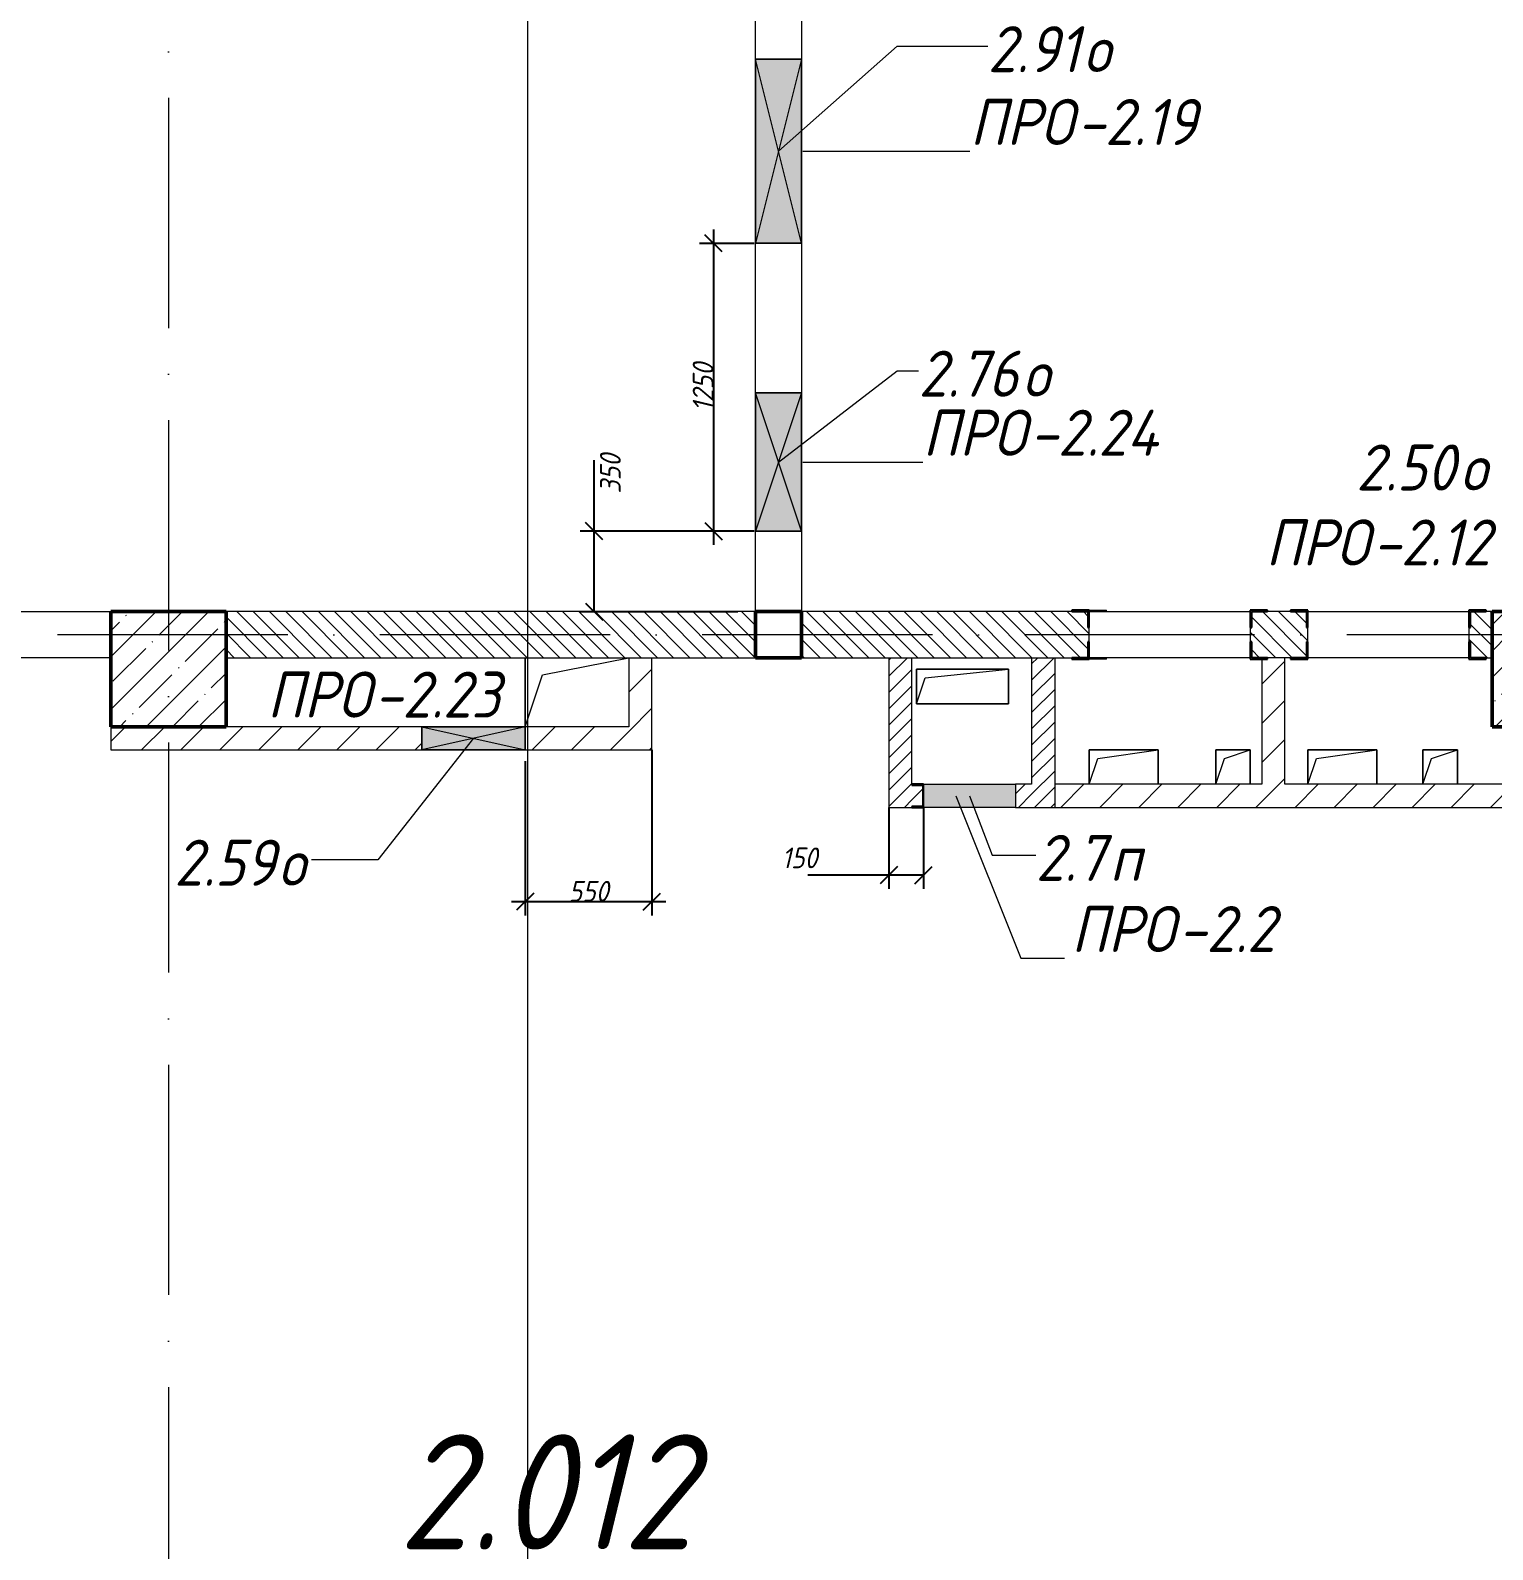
# Model space of a CAD drawing. Header units: millimetres. Extents: x -537608 to 253996, y -217170 to 186033.
# Drawn here: x -164298 to -157945, y 13730 to 20330 of the extents above; entities that cross this region are included whole.
import ezdxf

# ---------------------------------------------------------------- set-up
doc = ezdxf.new("R2010")
doc.units = ezdxf.units.MM
doc.linetypes.add('50_200_ШТРИХ_1Т_ш5_п1_п1_', pattern=[1400, 1000, -200, 0, -200])
for name, color, linetype, lineweight in [('A-____-____-DIMS', 7, 'Continuous', 9), ('A-DETL-GENF-OTLN', 7, 'Continuous', 9), ('A-FLOR-____-OTLN', 7, 'Continuous', 9), ('A-GENM-____-IDEN', 7, 'Continuous', 9), ('A-GENM-____-MCUT', 7, 'Continuous', 25), ('A-GENM-____-OTLN', 7, 'Continuous', 9), ('A-GENM-____-OTLN-1', 7, 'Continuous', 25), ('A-GLAZ-____-IDEN', 7, 'Continuous', 9), ('A-GLAZ-____-OTLN', 7, 'Continuous', 9), ('A-WALL-____-MCUT', 7, 'Continuous', 13), ('A-WALL-____-PATT-1', 7, 'Continuous', 9), ('A-WALL-FNSH-MCUT-1', 7, 'Continuous', 9), ('I-WALL-____-OTLN', 7, 'Continuous', 9), ('S-COLS-____-MCUT', 7, 'Continuous', 50), ('S-COLS-____-OTLN', 7, 'Continuous', 9), ('S-GRID-____-OTLN-1', 7, '50_200_ШТРИХ_1Т_ш5_п1_п1_', 9), ('Марки помещений', 7, 'Continuous', 9)]:
    doc.layers.add(name, color=color, linetype=linetype, lineweight=lineweight)
doc.layers.add('G-____-____-SYMB-1', color=9, linetype='Continuous', lineweight=9, true_color=0x808080)
doc.styles.add('ISOCPEUR_I_11', font='isocpeui.ttf', dxfattribs={"width": 0.9, "height": 200})
doc.styles.add('ISOCPEUR_I_2', font='isocpeui.ttf', dxfattribs={"width": 0.9, "height": 140})
doc.styles.add('ISOCPEUR_I_7', font='isocpeui.ttf', dxfattribs={"width": 0.9, "height": 90})
doc.dimstyles.new('ISO-1_8_0_9К_СРЕДНИЙ_Кладочные_1', dxfattribs={"dimscale": 304.8, "dimtxt": 89.638306, "dimasz": 0.246063, "dimexe": 0.19685, "dimexo": 0, "dimgap": 0, "dimtad": 1, "dimdec": 3, "dimrnd": 0.001, "dimdsep": 46, "dimtxsty": 'ISOCPEUR_I_7', "dimblk1": 'OBLIQUE', "dimblk2": 'OBLIQUE', "dimsah": 1, "dimcen": 0.09, "dimdle": 0.19685, "dimazin": 0, "dimtfac": 1, "dimtdec": 4, "dimtix": 1, "dimtmove": 0, "dimatfit": 3, "dimfxl": 1, "dimtvp": 1, "dimtolj": 1, "dimtzin": 0, "dimarcsym": 2})
doc.dimstyles.new('ISO-1_8_0_9К_СРЕДНИЙ_Кладочные_2', dxfattribs={"dimscale": 304.8, "dimtxt": 89.638306, "dimasz": 0.246063, "dimexe": 0.19685, "dimexo": 0, "dimgap": 0, "dimtad": 1, "dimdec": 3, "dimrnd": 0.001, "dimdsep": 46, "dimtxsty": 'ISOCPEUR_I_7', "dimblk1": 'OBLIQUE', "dimblk2": 'OBLIQUE', "dimsah": 1, "dimcen": 0.09, "dimdle": 0.19685, "dimazin": 0, "dimtfac": 1, "dimtdec": 4, "dimtix": 1, "dimtmove": 1, "dimatfit": 3, "dimfxl": 1, "dimtvp": 1, "dimtolj": 1, "dimtzin": 0, "dimarcsym": 2})
pattern_1 = [(45, (-184647.673, -45376.493), (-35.35534, 35.35534), [])]
pattern_2 = [(45, (-184647.67, -45376.49), (-84.85281, 84.85281), [])]

# ---------------------------------------------------------------- blocks, each defined once
blk = doc.blocks.new('AR_Отверстие прямоугольное _в плите_ - AR_Отверстие прямоугольное _в плите_-30229441-АР1_План отверстий 2 этажа в осях 1-64_Ю-ЯЯ')
at = {"layer": 'A-GENM-____-OTLN'}
for p, q in [((150, 75), (-150, 75)), ((-150, 75), (-150, -75)), ((-112.5, 37.5), (150, 75)), ((150, -75), (150, 75)), ((-150, -75), (-112.5, 37.5))]:
    blk.add_line(p, q, dxfattribs=at)
blk = doc.blocks.new('Фахверк_СКБ_Уголок - 200_3960-28268576-АР1_План отверстий 2 этажа в осях 1-64_Ю-ЯЯ')
at = {"layer": 'A-GENM-____-MCUT'}
for p, q in [((200, 156), (125, 156)), ((125, 156), (125, 81)), ((131, 81), (131, 150)), ((131, 150), (200, 150)), ((200, 150), (200, 156)), ((125, 81), (131, 81)), ((131, 19), (125, 19)), ((125, 19), (125, -56)), ((131, -50), (131, 19)), ((125, -56), (200, -56)), ((200, -50), (131, -50)), ((200, -56), (200, -50))]:
    blk.add_line(p, q, dxfattribs=at)
blk = doc.blocks.new('BSC_Колонна _Прямоугольная - 500х500-V12-АР1_План отверстий 2 этажа в осях 1-64_Ю-ЯЯ')
at = {"layer": 'S-COLS-____-OTLN'}
h = blk.add_hatch(dxfattribs=at)
h.set_pattern_fill('FP_21', color=256, style=0, pattern_type=2)
h.set_pattern_definition([(45, (-26950, -62931.04), (-114.04925, 114.04925), []), (45, (-26835.95, -62931.04), (-114.04925, 114.04925), [201.613, -40.323, 3.353, -36.97])])
h.paths.add_polyline_path([(-250, -250), (250, -250), (250, 250), (-250, 250)], flags=0)
at = {"layer": 'S-COLS-____-MCUT'}
for p, q in [((250, 250), (-250, 250)), ((-250, 250), (-250, -250)), ((250, -250), (250, 250)), ((-250, -250), (250, -250))]:
    blk.add_line(p, q, dxfattribs=at)
blk = doc.blocks.new('BSC_Колонна _Прямоугольная - 500х500-V50-АР1_План отверстий 2 этажа в осях 1-64_Ю-ЯЯ')
at = {"layer": 'S-COLS-____-OTLN'}
h = blk.add_hatch(dxfattribs=at)
h.set_pattern_fill('FP_60', color=256, style=0, pattern_type=2)
h.set_pattern_definition([(45, (-20950, -62931.04), (-114.04925, 114.04925), []), (45, (-20835.95, -62931.04), (-114.04925, 114.04925), [201.613, -40.323, 3.353, -36.97])])
h.paths.add_polyline_path([(-250, -250), (250, -250), (250, 250), (-250, 250)], flags=0)
at = {"layer": 'S-COLS-____-MCUT'}
for p, q in [((250, 250), (-250, 250)), ((-250, 250), (-250, -250)), ((250, -250), (250, 250)), ((-250, -250), (250, -250))]:
    blk.add_line(p, q, dxfattribs=at)
blk = doc.blocks.new('154_Стойка_СКБ_Уголок - СМ-2180_200-28268025-АР1_План отверстий 2 этажа в осях 1-64_Ю-ЯЯ')
at = {"layer": 'A-GENM-____-MCUT'}
for p, q in [((125, 156), (125, 81)), ((200, 156), (125, 156)), ((131, 81), (131, 150)), ((131, 150), (200, 150)), ((200, 150), (200, 156)), ((125, 81), (131, 81)), ((131, 19), (125, 19)), ((125, 19), (125, -56)), ((131, -50), (131, 19)), ((125, -56), (200, -56)), ((200, -50), (131, -50)), ((200, -56), (200, -50))]:
    blk.add_line(p, q, dxfattribs=at)
blk = doc.blocks.new('Фахверк_СКБ_Уголок - 200_3960_зеркало-28268689-АР1_План отверстий 2 этажа в осях 1-64_Ю-ЯЯ')
at = {"layer": 'A-GENM-____-MCUT'}
for p, q in [((200, 156), (125, 156)), ((125, 156), (125, 81)), ((131, 81), (131, 150)), ((131, 150), (200, 150)), ((200, 150), (200, 156)), ((125, 81), (131, 81)), ((131, 19), (125, 19)), ((125, 19), (125, -56)), ((131, -50), (131, 19)), ((125, -56), (200, -56)), ((200, -50), (131, -50)), ((200, -56), (200, -50))]:
    blk.add_line(p, q, dxfattribs=at)
blk = doc.blocks.new('Стойка_Влож_Уголок_Опорный - Уголок-28213941-АР1_План отверстий 2 этажа в осях 1-64_Ю-ЯЯ')
at = {"layer": 'A-GENM-____-OTLN'}
for p, q in [((-212, -6), (-212, 0)), ((0, 0), (0, -6)), ((-212, -75), (-212, -6)), ((-212, -6), (-206, -6)), ((-6, -6), (0, -6)), ((0, -6), (0, -75)), ((-212, -75), (-206, -75)), ((-6, -75), (0, -75))]:
    blk.add_line(p, q, dxfattribs=at)
blk = doc.blocks.new('AR_Отверстие Ниша - Лючок-32403922-АР1_План отверстий 2 этажа в осях 1-64_Ю-ЯЯ')
at = {"layer": 'A-GLAZ-____-OTLN'}
blk.add_hatch(color=256, dxfattribs=at).paths.add_polyline_path([(-200, 50), (-200, -50), (200, -50), (200, 50)], flags=0)
for p, q in [((-200, 50), (200, 50)), ((-200, -50), (-200, 50)), ((200, -50), (-200, -50))]:
    blk.add_line(p, q, dxfattribs=at)
blk = doc.blocks.new('154_Фахверк_СКБ_Швеллер - Тип_100_3960_зеркало-29769493-АР1_План отверстий 2 этажа в осях 1-64_Ю-ЯЯ')
at = {"layer": 'A-GENM-____-MCUT'}
for p, q in [((175, 50), (125, 50)), ((125, 50), (125, -50)), ((128, 47), (175, 47)), ((128, -47), (128, 47)), ((175, 47), (175, 50)), ((125, -50), (175, -50)), ((175, -47), (128, -47)), ((175, -50), (175, -47))]:
    blk.add_line(p, q, dxfattribs=at)
blk = doc.blocks.new('AR_Отверстие прямоугольное _в плите_ - AR_Отверстие прямоугольное _в плите_-30423627-АР1_План отверстий 2 этажа в осях 1-64_Ю-ЯЯ')
at = {"layer": 'A-GENM-____-OTLN'}
for p, q in [((75, 75), (-75, 75)), ((-75, 75), (-75, -75)), ((-37.5, 37.5), (75, 75)), ((75, -75), (75, 75)), ((-75, -75), (-37.5, 37.5))]:
    blk.add_line(p, q, dxfattribs=at)
blk = doc.blocks.new('AR_Отверстие прямоугольное _в плите_ - AR_Отверстие прямоугольное _в плите_-V155-АР1_План отверстий 2 этажа в осях 1-64_Ю-ЯЯ')
at = {"layer": 'A-GENM-____-OTLN'}
for p, q in [((200, 75), (-200, 75)), ((-200, 75), (-200, -75)), ((-162.5, 37.5), (200, 75)), ((200, -75), (200, 75)), ((-200, -75), (-162.5, 37.5)), ((-200, -75), (200, -75))]:
    blk.add_line(p, q, dxfattribs=at)
blk = doc.blocks.new('AR_Отверстие прямоугольное _в плите_ - AR_Отверстие прямоугольное _в плите_-V196-АР1_План отверстий 2 этажа в осях 1-64_Ю-ЯЯ')
at = {"layer": 'A-GENM-____-OTLN'}
for p, q in [((-225, 150), (-225, -150)), ((-150, 75), (225, 150)), ((-225, -150), (-150, 75))]:
    blk.add_line(p, q, dxfattribs=at)
blk = doc.blocks.new('BSC_Колонна _Прямоугольная1 - 200х200 _металл_-35201446-АР1_План отверстий 2 этажа в осях 1-64_Ю-ЯЯ')
at = {"layer": 'S-COLS-____-MCUT'}
for p, q in [((100, 100), (-100, 100)), ((-100, 100), (-100, -100)), ((100, -100), (100, 100)), ((-100, -100), (100, -100))]:
    blk.add_line(p, q, dxfattribs=at)
blk = doc.blocks.new('AR_Отверстие прямоугольное _в стене_ - AR_Отверстие прямоугольное _в стене__ЭОМ-36813478-АР1_План отверстий 2 этажа в осях 1-64_Ю-ЯЯ')
at = {"layer": 'A-GLAZ-____-OTLN'}
blk.add_hatch(color=256, dxfattribs=at).paths.add_polyline_path([(300, 100), (-300, 100), (-300, -100), (300, -100)], flags=0)
at = {"layer": 'A-DETL-GENF-OTLN'}
for p, q in [((-300, -100), (-300, 100)), ((-300, 100), (300, 100)), ((300, 100), (-300, -100)), ((-300, 100), (300, -100)), ((300, 100), (-300, 100)), ((-300, 100), (-300, -100)), ((300, 100), (300, -100)), ((300, -100), (300, 100)), ((300, -100), (-300, -100)), ((-300, -100), (300, -100))]:
    blk.add_line(p, q, dxfattribs=at)
blk = doc.blocks.new('AR_Отверстие прямоугольное _в стене_ - AR_Отверстие прямоугольное _в стене__ОВ-36815002-АР1_План отверстий 2 этажа в осях 1-64_Ю-ЯЯ')
at = {"layer": 'A-GLAZ-____-OTLN'}
blk.add_hatch(color=256, dxfattribs=at).paths.add_polyline_path([(225, -50), (225, 50), (-225, 50), (-225, -50)], flags=0)
at = {"layer": 'A-DETL-GENF-OTLN'}
for p, q in [((-225, -50), (-225, 50)), ((-225, 50), (225, 50)), ((225, 50), (-225, -50)), ((-225, 50), (225, -50)), ((225, 50), (-225, 50)), ((-225, 50), (-225, -50)), ((225, 50), (225, -50)), ((225, -50), (225, 50)), ((225, -50), (-225, -50)), ((-225, -50), (225, -50))]:
    blk.add_line(p, q, dxfattribs=at)
blk = doc.blocks.new('AR_Отверстие прямоугольное _в стене_ - AR_Отверстие прямоугольное _в стене__ОВ-36799175-АР1_План отверстий 2 этажа в осях 1-64_Ю-ЯЯ')
at = {"layer": 'A-GLAZ-____-OTLN'}
blk.add_hatch(color=256, dxfattribs=at).paths.add_polyline_path([(-400, 100), (-400, -100), (400, -100), (400, 100), (80.2, 100)], flags=0)
at = {"layer": 'A-DETL-GENF-OTLN'}
for p, q in [((-400, -100), (-400, 100)), ((-400, 100), (400, 100)), ((400, 100), (-400, -100)), ((-400, 100), (400, -100)), ((400, 100), (-400, 100)), ((-400, 100), (-400, -100)), ((400, 100), (400, -100)), ((400, -100), (400, 100)), ((400, -100), (-400, -100)), ((-400, -100), (400, -100))]:
    blk.add_line(p, q, dxfattribs=at)
blk = doc.blocks.new('_Oblique')
at = {"color": 0, "linetype": 'ByBlock', "lineweight": -2}
blk.add_line((-0.5, -0.5), (0.5, 0.5), dxfattribs=at)
blk = doc.blocks.new('*D2301')
at = {"layer": 'A-____-____-DIMS', "color": 0, "lineweight": -2, "transparency": 16777216}
for p, q in [((-160567.7, 16954.5), (-160567.7, 16600.1)), ((-160417.7, 16951.5), (-160417.7, 16600.1)), ((-160567.7, 16660.1), (-160919.6, 16660.1)), ((-160417.7, 16660.1), (-160627.7, 16660.1))]:
    blk.add_line(p, q, dxfattribs=at)
at = {"layer": 'Defpoints', "color": 0, "transparency": 16777216}
for p in [(-160567.7, 16954.5), (-160417.7, 16951.5), (-160417.7, 16660.1)]:
    blk.add_point(p, dxfattribs=at)
at = {"layer": 'A-____-____-DIMS', "color": 0, "lineweight": -2, "transparency": 16777216, "xscale": 75, "yscale": 75, "zscale": 75, "rotation": 180}
blk.add_blockref('_Oblique', (-160567.7, 16660.1), dxfattribs=at)
at = {"layer": 'A-____-____-DIMS', "color": 0, "lineweight": -2, "transparency": 16777216, "xscale": 75, "yscale": 75, "zscale": 75}
blk.add_blockref('_Oblique', (-160417.7, 16660.1), dxfattribs=at)
at = {"layer": 'A-____-____-DIMS', "color": 0, "transparency": 16777216, "insert": (-161033.6, 16780.1), "char_height": 90, "width": 368.207, "attachment_point": 1, "line_spacing_factor": 1.149209, "style": 'ISOCPEUR_I_7'}
blk.add_mtext('\\A1;150', dxfattribs=at)
blk = doc.blocks.new('*D2287')
at = {"layer": 'A-____-____-DIMS', "color": 0, "lineweight": -2, "transparency": 16777216}
for p, q in [((-161153.7, 19404.5), (-161390.1, 19404.5)), ((-161330.1, 19464.5), (-161330.1, 18094.5)), ((-161153.7, 18154.5), (-161390.1, 18154.5))]:
    blk.add_line(p, q, dxfattribs=at)
at = {"layer": 'Defpoints', "color": 0, "transparency": 16777216}
for p in [(-161153.7, 19404.5), (-161330.1, 18154.5), (-161153.7, 18154.5)]:
    blk.add_point(p, dxfattribs=at)
at = {"layer": 'A-____-____-DIMS', "color": 0, "lineweight": -2, "transparency": 16777216, "xscale": 75, "yscale": 75, "zscale": 75}
for p, rotation in [((-161330.1, 19404.5), 90), ((-161330.1, 18154.5), 270)]:
    blk.add_blockref('_Oblique', p, dxfattribs=dict(at, rotation=rotation))
at = {"layer": 'A-____-____-DIMS', "color": 0, "transparency": 16777216, "insert": (-161375.1, 18779.5), "char_height": 90, "width": 504.733, "attachment_point": 5, "rotation": 90, "style": 'ISOCPEUR_I_7'}
blk.add_mtext('\\A1;1250', dxfattribs=at)
blk = doc.blocks.new('*D2288')
at = {"layer": 'A-____-____-DIMS', "color": 0, "lineweight": -2, "transparency": 16777216}
for p, q in [((-161848.8, 18154.5), (-161848.8, 18462.5)), ((-161848.8, 17804.5), (-161848.8, 18214.5)), ((-161153.7, 18154.5), (-161908.8, 18154.5)), ((-161224, 17804.5), (-161908.8, 17804.5))]:
    blk.add_line(p, q, dxfattribs=at)
at = {"layer": 'Defpoints', "color": 0, "transparency": 16777216}
for p in [(-161153.7, 18154.5), (-161848.8, 17804.5), (-161224, 17804.5)]:
    blk.add_point(p, dxfattribs=at)
at = {"layer": 'A-____-____-DIMS', "color": 0, "lineweight": -2, "transparency": 16777216, "xscale": 75, "yscale": 75, "zscale": 75}
for p, rotation in [((-161848.8, 18154.5), 90), ((-161848.8, 17804.5), 270)]:
    blk.add_blockref('_Oblique', p, dxfattribs=dict(at, rotation=rotation))
at = {"layer": 'A-____-____-DIMS', "color": 0, "transparency": 16777216, "insert": (-161822.8, 18317.7), "char_height": 90, "width": 409.578, "attachment_point": 1, "rotation": 90, "line_spacing_factor": 1.149209, "style": 'ISOCPEUR_I_7'}
blk.add_mtext('\\A1;350', dxfattribs=at)
blk = doc.blocks.new('*D2363')
at = {"layer": 'A-____-____-DIMS', "color": 0, "lineweight": -2, "transparency": 16777216}
for p, q in [((-161597.7, 17204.5), (-161597.7, 16484.9)), ((-162147.7, 17154.5), (-162147.7, 16484.9)), ((-162207.7, 16544.9), (-161537.7, 16544.9))]:
    blk.add_line(p, q, dxfattribs=at)
at = {"layer": 'Defpoints', "color": 0, "transparency": 16777216}
for p in [(-161597.7, 17204.5), (-162147.7, 17154.5), (-161597.7, 16544.9)]:
    blk.add_point(p, dxfattribs=at)
at = {"layer": 'A-____-____-DIMS', "color": 0, "lineweight": -2, "transparency": 16777216, "xscale": 75, "yscale": 75, "zscale": 75, "rotation": 180}
blk.add_blockref('_Oblique', (-162147.7, 16544.9), dxfattribs=at)
at = {"layer": 'A-____-____-DIMS', "color": 0, "lineweight": -2, "transparency": 16777216, "xscale": 75, "yscale": 75, "zscale": 75}
blk.add_blockref('_Oblique', (-161597.7, 16544.9), dxfattribs=at)
at = {"layer": 'A-____-____-DIMS', "color": 0, "transparency": 16777216, "insert": (-161872.7, 16589.9), "char_height": 90, "width": 409.578, "attachment_point": 5, "style": 'ISOCPEUR_I_7'}
blk.add_mtext('\\A1;550', dxfattribs=at)

msp = doc.modelspace()

# ---------------------------------------------------------------- hatches: boundary and pattern name
at = {"layer": 'A-WALL-____-PATT-1'}
h = msp.add_hatch(dxfattribs=at)
h.set_pattern_fill('FP_6', color=256, style=0, pattern_type=2)
h.set_pattern_definition([(135, (-184647.673, -45376.493), (-35.35534, -35.35534), [])])
h.paths.add_polyline_path([(-158041.6725, 17604.5485), (-157947.6725, 17604.5485), (-157947.6725, 17804.5485), (-158041.6725, 17804.5485), (-158041.6725, 17735.5485), (-158047.6725, 17735.5485), (-158047.6725, 17673.5485), (-158041.6725, 17673.5485)], flags=0)
h.paths.add_polyline_path([(-160947.6725, 17604.5485), (-159703.6725, 17604.5485), (-159703.6725, 17673.5485), (-159697.6725, 17673.5485), (-159697.6725, 17735.5485), (-159703.6725, 17735.5485), (-159703.6725, 17804.5485), (-160947.6725, 17804.5485), (-160947.6725, 17630.9374)], flags=0)
h.paths.add_polyline_path([(-161147.6725, 17604.5485), (-161147.6725, 17804.5485), (-163447.6725, 17804.5485), (-163447.6725, 17604.5485), (-161685.345, 17604.5485)], flags=0)
h.paths.add_polyline_path([(-158947.6725, 17604.5485), (-158753.6725, 17604.5485), (-158753.6725, 17673.5485), (-158747.6725, 17673.5485), (-158747.6725, 17735.5485), (-158753.6725, 17735.5485), (-158753.6725, 17804.5485), (-158991.6725, 17804.5485), (-158991.6725, 17735.5485), (-158997.6725, 17735.5485), (-158997.6725, 17673.5485), (-158991.6725, 17673.5485), (-158991.6725, 17604.5485)], flags=0)
h = msp.add_hatch(dxfattribs=at)
h.set_pattern_fill('FP_4', color=256, style=0, pattern_type=2)
h.set_pattern_definition(pattern_2)
h.paths.add_polyline_path([(-161685.345, 17204.5485), (-161597.6725, 17204.5485), (-161597.6725, 17604.5485), (-161697.6725, 17604.5485), (-161697.6725, 17204.5485)], flags=0)
h = msp.add_hatch(dxfattribs=at)
h.set_pattern_fill('FP_5', color=256, style=0, pattern_type=2)
h.set_pattern_definition(pattern_1)
h.paths.add_polyline_path([(-160467.6725, 16954.5485), (-160467.6725, 17604.5485), (-160567.6725, 17604.5485), (-160567.6725, 16954.5485)], flags=0)
h = msp.add_hatch(dxfattribs=at)
h.set_pattern_fill('FP_5', color=256, style=0, pattern_type=2)
h.set_pattern_definition(pattern_1)
h.paths.add_polyline_path([(-159917.8443, 16954.5485), (-159847.6725, 16954.5485), (-159847.6725, 17604.5485), (-159947.6725, 17604.5485), (-159947.6725, 16954.5485)], flags=0)
h = msp.add_hatch(dxfattribs=at)
h.set_pattern_fill('FP_4', color=256, style=0, pattern_type=2)
h.set_pattern_definition(pattern_2)
h.paths.add_polyline_path([(-158922.6725, 17054.5485), (-158847.6725, 17054.5485), (-158847.6725, 17604.5485), (-158922.6725, 17604.5485), (-158922.6725, 17598.5485), (-158947.6725, 17598.5485), (-158947.6725, 17054.5485)], flags=0)
h = msp.add_hatch(dxfattribs=at)
h.set_pattern_fill('FP_4', color=256, style=0, pattern_type=2)
h.set_pattern_definition(pattern_2)
h.paths.add_polyline_path([(-161697.6725, 17204.5485), (-161697.6725, 17304.5485), (-162147.6725, 17304.5485), (-162147.6725, 17204.5485)], flags=0)
h.paths.add_polyline_path([(-162597.6725, 17204.5485), (-162597.6725, 17304.5485), (-163947.6725, 17304.5485), (-163947.6725, 17204.5485), (-163447.6725, 17204.5485)], flags=0)
h = msp.add_hatch(dxfattribs=at)
h.set_pattern_fill('FP_5', color=256, style=0, pattern_type=2)
h.set_pattern_definition(pattern_1)
h.paths.add_polyline_path([(-159947.6725, 16954.5485), (-159947.6725, 17054.5485), (-160017.6725, 17054.5485), (-160017.6725, 16954.5485)], flags=0)
h.paths.add_polyline_path([(-160467.6725, 16957.5485), (-160420.6725, 16957.5485), (-160420.6725, 17051.5485), (-160467.6725, 17051.5485), (-160467.6725, 17004.5485)], flags=0)
h = msp.add_hatch(dxfattribs=at)
h.set_pattern_fill('FP_4', color=256, style=0, pattern_type=2)
h.set_pattern_definition(pattern_2)
h.paths.add_polyline_path([(-157797.6725, 16954.5485), (-157797.6725, 17054.5485), (-159847.6725, 17054.5485), (-159847.6725, 16954.5485), (-158150.3436, 16954.5485)], flags=0)

# ---------------------------------------------------------------- linework, layer by layer
at = {"layer": 'A-FLOR-____-OTLN'}
for p, q in [((-162147.6725, 17304.5485), (-162147.6725, 17604.5485)), ((-160447.6725, 17554.5485), (-160047.6725, 17554.5485)), ((-160447.6725, 17404.5485), (-160447.6725, 17554.5485)), ((-160047.6725, 17554.5485), (-160047.6725, 17404.5485)), ((-160047.6725, 17404.5485), (-160447.6725, 17404.5485)), ((-159697.6725, 17204.5485), (-159397.6725, 17204.5485)), ((-159697.6725, 17054.5485), (-159697.6725, 17204.5485)), ((-159397.6725, 17204.5485), (-159397.6725, 17054.5485)), ((-159147.6725, 17204.5485), (-158997.6725, 17204.5485)), ((-159147.6725, 17054.5485), (-159147.6725, 17204.5485)), ((-158997.6725, 17204.5485), (-158997.6725, 17054.5485)), ((-158747.6725, 17204.5485), (-158447.6725, 17204.5485)), ((-158747.6725, 17054.5485), (-158747.6725, 17204.5485)), ((-158447.6725, 17204.5485), (-158447.6725, 17054.5485)), ((-158247.6725, 17204.5485), (-158097.6725, 17204.5485)), ((-158247.6725, 17054.5485), (-158247.6725, 17204.5485)), ((-158097.6725, 17204.5485), (-158097.6725, 17054.5485))]:
    msp.add_line(p, q, dxfattribs=at)
at = {"layer": 'A-GENM-____-IDEN'}
for p, q in [((-160941.6725, 19804.5485), (-160215.8956, 19804.5485)), ((-160941.6725, 18454.5485), (-160421.014, 18454.5485)), ((-160276.6797, 17004.5485), (-159994.3014, 16298.7722)), ((-159994.3014, 16298.7722), (-159805.039, 16298.7722))]:
    msp.add_line(p, q, dxfattribs=at)
at = {"layer": 'A-GLAZ-____-IDEN'}
for p, q in [((-161047.6725, 19804.5485), (-160532.2066, 20260.3573)), ((-160532.2066, 20260.3573), (-160138.389, 20260.3573)), ((-161047.6725, 18454.5485), (-160532.2066, 18850.7285)), ((-160532.2066, 18850.7285), (-160439.014, 18850.7285)), ((-162372.6725, 17254.5485), (-162788.2822, 16726.4449)), ((-160217.6725, 17004.5485), (-160119.3014, 16747.4486)), ((-162788.2822, 16726.4449), (-163077.0414, 16726.4449)), ((-160119.3014, 16747.4486), (-159930.039, 16747.4486))]:
    msp.add_line(p, q, dxfattribs=at)
at = {"layer": 'A-WALL-____-MCUT'}
for p, q in [((-161147.6725, 17804.5485), (-163447.6725, 17804.5485)), ((-159772.6725, 17804.5485), (-160947.6725, 17804.5485)), ((-158822.6725, 17804.5485), (-158922.6725, 17804.5485)), ((-157947.6725, 17804.5485), (-157972.6725, 17804.5485)), ((-159697.6725, 17673.5485), (-159697.6725, 17735.5485)), ((-158997.6725, 17735.5485), (-158997.6725, 17673.5485)), ((-158747.6725, 17673.5485), (-158747.6725, 17735.5485)), ((-158047.6725, 17735.5485), (-158047.6725, 17673.5485)), ((-163447.6725, 17604.5485), (-161147.6725, 17604.5485)), ((-160947.6725, 17604.5485), (-159772.6725, 17604.5485)), ((-158822.6725, 17604.5485), (-158922.6725, 17604.5485)), ((-157972.6725, 17604.5485), (-157947.6725, 17604.5485))]:
    msp.add_line(p, q, dxfattribs=at)
at = {"layer": 'A-WALL-FNSH-MCUT-1'}
for p, q in [((-161697.6725, 17604.5485), (-161697.6725, 17304.5485)), ((-161597.6725, 17204.5485), (-161597.6725, 17604.5485)), ((-160567.6725, 17604.5485), (-160567.6725, 16954.5485)), ((-160467.6725, 17054.5485), (-160467.6725, 17604.5485)), ((-159947.6725, 17604.5485), (-159947.6725, 17054.5485)), ((-159847.6725, 17604.5485), (-159847.6725, 16954.5485)), ((-158947.6725, 17598.5485), (-158947.6725, 17054.5485)), ((-158847.6725, 17054.5485), (-158847.6725, 17604.5485)), ((-163947.6725, 17304.5485), (-163947.6725, 17204.5485)), ((-162597.6725, 17304.5485), (-163447.6725, 17304.5485)), ((-161697.6725, 17304.5485), (-162147.6725, 17304.5485)), ((-163947.6725, 17204.5485), (-162597.6725, 17204.5485)), ((-162147.6725, 17204.5485), (-161597.6725, 17204.5485)), ((-159947.6725, 17054.5485), (-160017.6725, 17054.5485)), ((-158947.6725, 17054.5485), (-159847.6725, 17054.5485)), ((-157797.6725, 17054.5485), (-158847.6725, 17054.5485)), ((-160567.6725, 16954.5485), (-160467.6725, 16954.5485)), ((-160017.6725, 16954.5485), (-157797.6725, 16954.5485))]:
    msp.add_line(p, q, dxfattribs=at)
at = {"layer": 'G-____-____-SYMB-1'}
msp.add_line((-162137.6725, 41312.058), (-162137.6725, 9545.0318), dxfattribs=at)
at = {"layer": 'I-WALL-____-OTLN'}
for p, q in [((-161147.6725, 20204.5485), (-161147.6725, 21804.5485)), ((-160947.6725, 21804.5485), (-160947.6725, 20204.5485)), ((-161147.6725, 18754.5485), (-161147.6725, 19404.5485)), ((-160947.6725, 19404.5485), (-160947.6725, 18754.5485)), ((-161147.6725, 17804.5485), (-161147.6725, 18154.5485)), ((-160947.6725, 18154.5485), (-160947.6725, 17804.5485)), ((-164547.6725, 17804.5485), (-163947.6725, 17804.5485)), ((-159697.6725, 17804.5485), (-158997.6725, 17804.5485)), ((-158747.6725, 17804.5485), (-158047.6725, 17804.5485)), ((-163947.6725, 17604.5485), (-164547.6725, 17604.5485)), ((-158997.6725, 17604.5485), (-159697.6725, 17604.5485)), ((-158047.6725, 17604.5485), (-158747.6725, 17604.5485))]:
    msp.add_line(p, q, dxfattribs=at)
at = {"layer": 'S-GRID-____-OTLN-1'}
for p, q in [((-163697.6725, 45238.424), (-163697.6725, 7515.0943)), ((-80573.2659, 17704.5485), (-189316.4427, 17704.5485))]:
    msp.add_line(p, q, dxfattribs=at)

# ---------------------------------------------------------------- block references
at = {"layer": 'A-GENM-____-OTLN', "rotation": 89.99999999999955}
msp.add_blockref('Стойка_Влож_Уголок_Опорный - Уголок-28213941-АР1_План отверстий 2 этажа в осях 1-64_Ю-ЯЯ', (-159697.6725, 17810.5485), dxfattribs=at)
at = {"layer": 'A-GENM-____-OTLN'}
for name, p in [('AR_Отверстие прямоугольное _в плите_ - AR_Отверстие прямоугольное _в плите_-V196-АР1_План отверстий 2 этажа в осях 1-64_Ю-ЯЯ', (-161922.6725, 17454.5485)), ('AR_Отверстие прямоугольное _в плите_ - AR_Отверстие прямоугольное _в плите_-V155-АР1_План отверстий 2 этажа в осях 1-64_Ю-ЯЯ', (-160247.6725, 17479.5485)), ('AR_Отверстие прямоугольное _в плите_ - AR_Отверстие прямоугольное _в плите_-30229441-АР1_План отверстий 2 этажа в осях 1-64_Ю-ЯЯ', (-159547.6725, 17129.5485)), ('AR_Отверстие прямоугольное _в плите_ - AR_Отверстие прямоугольное _в плите_-30423627-АР1_План отверстий 2 этажа в осях 1-64_Ю-ЯЯ', (-159072.6725, 17129.5485)), ('AR_Отверстие прямоугольное _в плите_ - AR_Отверстие прямоугольное _в плите_-30229441-АР1_План отверстий 2 этажа в осях 1-64_Ю-ЯЯ', (-158597.6725, 17129.5485)), ('AR_Отверстие прямоугольное _в плите_ - AR_Отверстие прямоугольное _в плите_-30423627-АР1_План отверстий 2 этажа в осях 1-64_Ю-ЯЯ', (-158172.6725, 17129.5485))]:
    msp.add_blockref(name, p, dxfattribs=at)
at = {"layer": 'A-GENM-____-OTLN-1', "rotation": 180}
for name, p in [('154_Стойка_СКБ_Уголок - СМ-2180_200-28268025-АР1_План отверстий 2 этажа в осях 1-64_Ю-ЯЯ', (-159572.6725, 17754.5485)), ('Фахверк_СКБ_Уголок - 200_3960-28268576-АР1_План отверстий 2 этажа в осях 1-64_Ю-ЯЯ', (-158622.6725, 17754.5485)), ('154_Фахверк_СКБ_Швеллер - Тип_100_3960_зеркало-29769493-АР1_План отверстий 2 этажа в осях 1-64_Ю-ЯЯ', (-160292.6725, 17004.5485))]:
    msp.add_blockref(name, p, dxfattribs=at)
at = {"layer": 'A-GENM-____-OTLN-1'}
for p in [(-159122.6725, 17654.5485), (-158172.6725, 17654.5485)]:
    msp.add_blockref('Фахверк_СКБ_Уголок - 200_3960_зеркало-28268689-АР1_План отверстий 2 этажа в осях 1-64_Ю-ЯЯ', p, dxfattribs=at)
at = {"layer": 'A-GLAZ-____-OTLN'}
for name, p, rotation in [('AR_Отверстие прямоугольное _в стене_ - AR_Отверстие прямоугольное _в стене__ОВ-36799175-АР1_План отверстий 2 этажа в осях 1-64_Ю-ЯЯ', (-161047.6725, 19804.5485), 270.0000000000001), ('AR_Отверстие прямоугольное _в стене_ - AR_Отверстие прямоугольное _в стене__ЭОМ-36813478-АР1_План отверстий 2 этажа в осях 1-64_Ю-ЯЯ', (-161047.6725, 18454.5485), 270.0000000000001), ('AR_Отверстие Ниша - Лючок-32403922-АР1_План отверстий 2 этажа в осях 1-64_Ю-ЯЯ', (-160217.6725, 17004.5485), 180)]:
    msp.add_blockref(name, p, dxfattribs=dict(at, rotation=rotation))
msp.add_blockref('AR_Отверстие прямоугольное _в стене_ - AR_Отверстие прямоугольное _в стене__ОВ-36815002-АР1_План отверстий 2 этажа в осях 1-64_Ю-ЯЯ', (-162372.6725, 17254.5485), dxfattribs=at)
at = {"layer": 'S-COLS-____-OTLN'}
for name, p in [('BSC_Колонна _Прямоугольная - 500х500-V50-АР1_План отверстий 2 этажа в осях 1-64_Ю-ЯЯ', (-163697.6725, 17554.5485)), ('BSC_Колонна _Прямоугольная - 500х500-V12-АР1_План отверстий 2 этажа в осях 1-64_Ю-ЯЯ', (-157697.6725, 17554.5485))]:
    msp.add_blockref(name, p, dxfattribs=at)
at = {"layer": 'S-COLS-____-OTLN', "rotation": 270.0000000000001}
msp.add_blockref('BSC_Колонна _Прямоугольная1 - 200х200 _металл_-35201446-АР1_План отверстий 2 этажа в осях 1-64_Ю-ЯЯ', (-161047.6725, 17704.5485), dxfattribs=at)

# ---------------------------------------------------------------- texts
at = {"layer": 'A-GENM-____-IDEN', "char_height": 200, "attachment_point": 1, "style": 'ISOCPEUR_I_11'}
for s, insert, width in [('ПРО', (-160215.8956, 20031.6646), 562.784625), ('-2.19', (-159751.5519, 20031.6646), 663.79725), ('ПРО', (-160421.014, 18681.6646), 562.784625), ('-2.24', (-159956.6702, 18681.6646), 735.949125), ('ПРО', (-158930.923, 18205.1149), 562.784625), ('-2.12', (-158466.5793, 18205.1149), 663.79725), ('ПРО', (-163268.7436, 17544.2379), 562.784625), ('-2.23', (-162804.3998, 17544.2379), 707.088375), ('ПРО', (-159775.4456, 16525.8884), 562.784625), ('-2.2', (-159311.1019, 16525.8884), 548.35425)]:
    msp.add_mtext(s, dxfattribs=dict(at, insert=insert, width=width))
at = {"layer": 'A-GLAZ-____-IDEN', "char_height": 200, "attachment_point": 1, "style": 'ISOCPEUR_I_11'}
for s, insert, width in [('2.91', (-160138.389, 20347.9719), 505.063125), ('\\fISOCPEUR|b0|i1|c204|p34|;\\W.9;о', (-159721.6702, 20347.9719), 158.734125), ('2.76', (-160439.014, 18938.343), 548.35425), ('\\fISOCPEUR|b0|i1|c204|p34|;\\W.9;о', (-159986.5765, 18938.343), 158.734125), ('2.50', (-158537.8986, 18530.7832), 548.35425), ('\\fISOCPEUR|b0|i1|c204|p34|;\\W.9;о', (-158085.4611, 18530.7832), 158.734125), ('2.7', (-159930.039, 16835.0631), 389.620125), ('2.59', (-163672.4959, 16814.0595), 548.35425), ('\\fISOCPEUR|b0|i1|c204|p34|;\\W.9;п', (-159608.5702, 16835.0631), 158.734125), ('\\fISOCPEUR|b0|i1|c204|p34|;\\W.9;о', (-163220.0584, 16814.0595), 158.734125)]:
    msp.add_mtext(s, dxfattribs=dict(at, insert=insert, width=width))
at = {"layer": 'Марки помещений', "insert": (-162699.1738, 14230.796), "char_height": 500, "width": 737.5525, "attachment_point": 1, "style": 'ISOCPEUR_I_2'}
msp.add_mtext('2.012', dxfattribs=at)

# ---------------------------------------------------------------- dimensions: what is measured, and where the dimension line sits
at = {"layer": 'A-____-____-DIMS'}
dim = msp.add_linear_dim(base=(-161330.0559, 18154.5485), p1=(-161153.6725, 19404.5485), p2=(-161153.6725, 18154.5485), angle=90, dimstyle='ISO-1_8_0_9К_СРЕДНИЙ_Кладочные_2', override={"dimpost": '<>', "dimfxl": 1250}, dxfattribs=at)
dim.commit()
dim.dimension.update_dxf_attribs({"geometry": '*D2287', "text_midpoint": (-161375.0559, 18779.5485)})
dim = msp.add_linear_dim(base=(-161848.83, 17804.5485), p1=(-161153.6725, 18154.5485), p2=(-161223.9899, 17804.5485), angle=90, dimstyle='ISO-1_8_0_9К_СРЕДНИЙ_Кладочные_1', override={"dimpost": '<>', "dimfxl": 356.993747}, dxfattribs=at)
dim.commit()
dim.dimension.update_dxf_attribs({"geometry": '*D2288', "text_midpoint": (-161762.7981, 18462.4834), "dimtype": 160, "text_rotation": 90})
dim = msp.add_linear_dim(base=(-161597.6725, 16544.9423), p1=(-162147.6725, 17154.5485), p2=(-161597.6725, 17204.5485), dimstyle='ISO-1_8_0_9К_СРЕДНИЙ_Кладочные_2', override={"dimpost": '<>', "dimfxl": 552.268051}, dxfattribs=at)
dim.commit()
dim.dimension.update_dxf_attribs({"geometry": '*D2363', "text_midpoint": (-161872.6725, 16589.9423)})
dim = msp.add_linear_dim(base=(-160417.6725, 16660.1044), p1=(-160567.6725, 16954.5485), p2=(-160417.6725, 16951.5005), dimstyle='ISO-1_8_0_9К_СРЕДНИЙ_Кладочные_1', override={"dimpost": '<>', "dimfxl": 150.030964}, dxfattribs=at)
dim.commit()
dim.dimension.update_dxf_attribs({"geometry": '*D2301', "text_midpoint": (-160849.5077, 16660.1044), "dimtype": 160})

doc.saveas('drawing.dxf')
